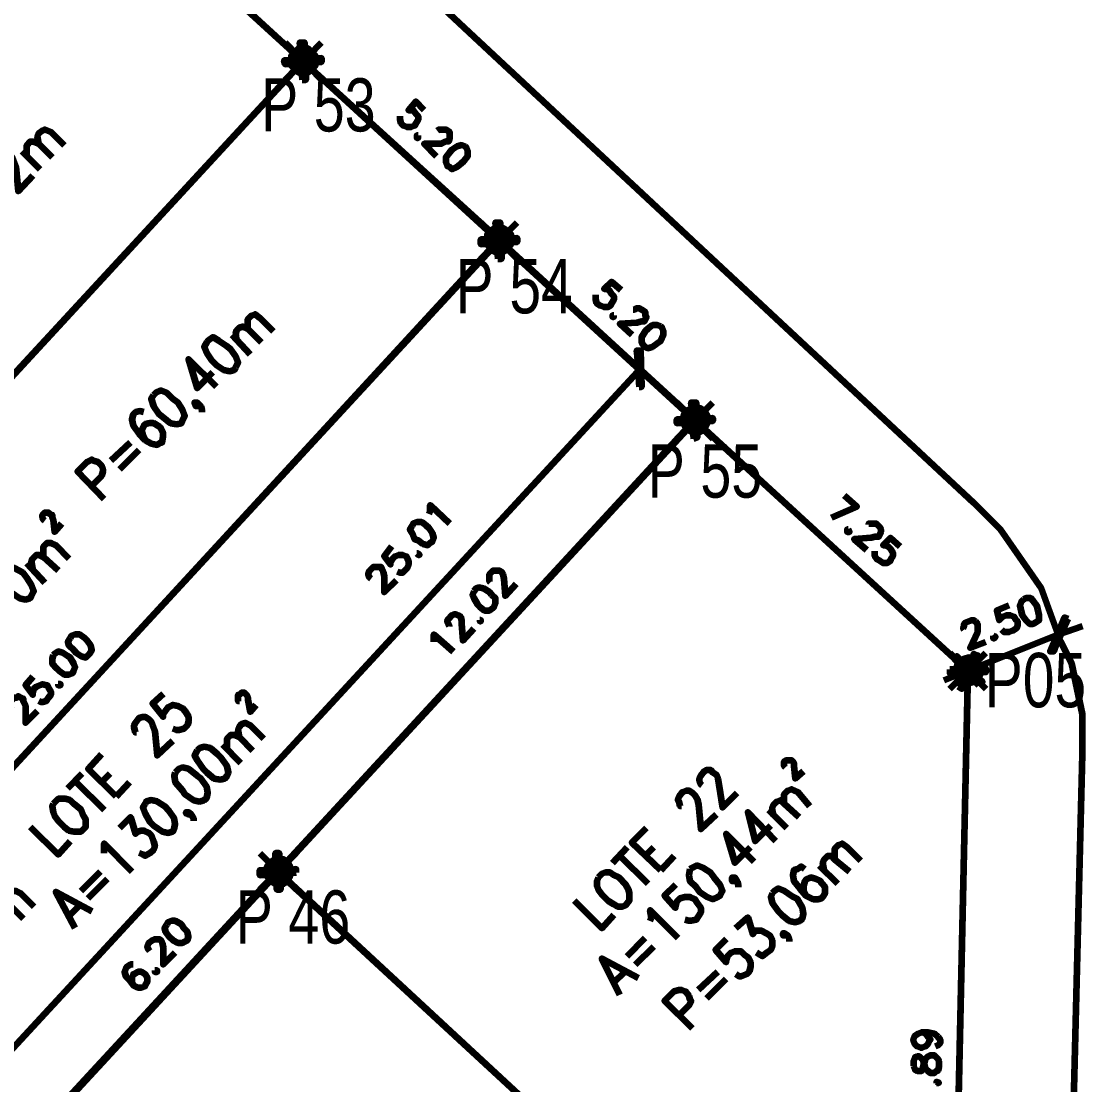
# Model space of a CAD drawing. Header units: inches. Extents: x 1 to 529, y -1 to 335.
# Drawn here: x 287.9 to 346.5, y 150.2 to 208.8 of the extents above; entities that cross this region are included whole.
import ezdxf

# ---------------------------------------------------------------- set-up
doc = ezdxf.new("R2010")
doc.units = ezdxf.units.IN
for name, color, linetype, lineweight in [('H', 7, 'CONTINUOUS', 100), ('P', 250, 'CONTINUOUS', 100), ('Text', 250, 'CONTINUOUS', 100)]:
    doc.layers.add(name, color=color, linetype=linetype, lineweight=lineweight)
doc.styles.get("Standard").update_dxf_attribs({"font": 'txt', "width": 0.75})

msp = doc.modelspace()

# ---------------------------------------------------------------- hatches: boundary and pattern name
at = {"layer": 'H', "linetype": 'CONTINUOUS'}
for points in [[(303.6, 205.6), (303.267, 207.667), (303.4, 205.6), (303.6, 205.6), (303.267, 207.667), (303.533, 207.667)], [(302.467, 206.467), (304.467, 206.8), (302.4, 206.667), (302.467, 206.467), (304.467, 206.8), (304.467, 206.6)], [(304.467, 206.8), (302.467, 206.467), (304.467, 206.6), (304.467, 206.8), (302.467, 206.467), (302.4, 206.667)], [(314.4, 195.733), (314.067, 197.733), (314.2, 195.733), (314.4, 195.733), (314.067, 197.733), (314.333, 197.733)], [(313.267, 196.533), (315.267, 196.867), (313.267, 196.8), (313.267, 196.533), (315.267, 196.867), (315.267, 196.667)], [(315.267, 196.867), (313.267, 196.533), (315.267, 196.667), (315.267, 196.867), (313.267, 196.533), (313.267, 196.8)], [(322.133, 188.667), (321.867, 190.667), (322, 188.667), (322.133, 188.667), (321.867, 190.667), (322.067, 190.667)], [(325.2, 185.867), (324.867, 187.8), (325, 185.8), (325.2, 185.867), (324.867, 187.8), (325.133, 187.8)], [(324.067, 186.667), (326.067, 186.933), (324.067, 186.867), (324.067, 186.667), (326.067, 186.933), (326.067, 186.8)], [(326.067, 186.933), (324.067, 186.667), (326.067, 186.8), (326.067, 186.933), (324.067, 186.667), (324.067, 186.867)], [(345.467, 175.933), (344.867, 174.067), (345.667, 175.867), (345.467, 175.933), (344.867, 174.067), (344.667, 174.067)], [(340.933, 172.4), (339.4, 173.667), (340.733, 172.2), (340.933, 172.4), (339.4, 173.667), (339.533, 173.8)], [(339.8, 172), (340.467, 173.933), (339.6, 172.133), (339.8, 172), (340.467, 173.933), (340.667, 173.867)], [(339.133, 172.867), (341.133, 173.133), (339.133, 173.067), (339.133, 172.867), (341.133, 173.133), (341.133, 172.933)], [(302.2, 160.933), (301.933, 162.933), (302, 160.933), (302.2, 160.933), (301.933, 162.933), (302.133, 162.933)], [(301.933, 162.933), (302.2, 160.933), (302.133, 162.933), (301.933, 162.933), (302.2, 160.933), (302, 160.933)], [(303.067, 162.067), (301.067, 161.733), (303.067, 161.867), (303.067, 162.067), (301.067, 161.733), (301.067, 162)]]:
    msp.add_hatch(color=252, dxfattribs=at).paths.add_polyline_path(points)

# ---------------------------------------------------------------- linework, layer by layer
at = {"layer": 'P', "color": 252, "linetype": 'CONTINUOUS'}
for points in [[(281.667, 41.4), (340.467, 105), (343.667, 109.267), (345.067, 112.267), (346.467, 168.4), (346.467, 170.6), (345.867, 173.4), (345.267, 174.6), (344.2, 177.533), (341.933, 180.8), (340.467, 182.267), (193.6, 319.2)], [(292.533, 216.6), (303.533, 206.533)], [(303.4, 205.6), (303.6, 205.6), (303.267, 207.667), (303.4, 205.6)], [(303.6, 205.6), (303.267, 207.667), (303.533, 207.667), (303.6, 205.6)], [(255.533, 154.733), (303.533, 206.733)], [(302.4, 206.667), (302.467, 206.467), (304.467, 206.8), (302.4, 206.667)], [(304.467, 206.8), (302.467, 206.467), (302.4, 206.667), (304.467, 206.8)], [(302.467, 206.467), (304.467, 206.8), (304.467, 206.6), (302.467, 206.467)], [(304.467, 206.6), (304.467, 206.8), (302.467, 206.467), (304.467, 206.6)], [(303.333, 206.733), (314.4, 196.667)], [(314.2, 195.733), (314.4, 195.733), (314.067, 197.733), (314.2, 195.733)], [(314.4, 195.733), (314.067, 197.733), (314.333, 197.733), (314.4, 195.733)], [(266.333, 144.8), (314.333, 196.867)], [(313.267, 196.8), (313.267, 196.533), (315.267, 196.867), (313.267, 196.8)], [(313.267, 196.533), (315.267, 196.867), (315.267, 196.667), (313.267, 196.533)], [(315.267, 196.667), (315.267, 196.867), (313.267, 196.533), (315.267, 196.667)], [(315.267, 196.867), (313.267, 196.533), (313.267, 196.8), (315.267, 196.867)], [(314.133, 196.867), (325.2, 186.733)], [(322, 188.667), (322.133, 188.667), (321.867, 190.667), (322, 188.667)], [(322.133, 188.667), (321.867, 190.667), (322.067, 190.667), (322.133, 188.667)], [(274.067, 137.733), (322.133, 189.733)], [(325, 185.8), (325.2, 185.867), (324.867, 187.8), (325, 185.8)], [(325.2, 185.867), (324.867, 187.8), (325.133, 187.8), (325.2, 185.867)], [(301.933, 161.8), (325.133, 186.933)], [(324.067, 186.867), (324.067, 186.667), (326.067, 186.933), (324.067, 186.867)], [(324.067, 186.667), (326.067, 186.933), (326.067, 186.8), (324.067, 186.667)], [(326.067, 186.8), (326.067, 186.933), (324.067, 186.667), (326.067, 186.8)], [(326.067, 186.933), (324.067, 186.667), (324.067, 186.867), (326.067, 186.933)], [(324.933, 186.933), (340.267, 172.867)], [(346.467, 175.467), (345.133, 175), (340.133, 173), (338.8, 172.467)], [(345.467, 175.933), (344.867, 174.067), (344.667, 174.067), (345.467, 175.933)], [(345.667, 175.867), (345.467, 175.933), (344.867, 174.067), (345.667, 175.867)], [(340.933, 172.4), (339.4, 173.667), (339.533, 173.8), (340.933, 172.4)], [(340.733, 172.2), (340.933, 172.4), (339.4, 173.667), (340.733, 172.2)], [(339.6, 172.133), (339.8, 172), (340.467, 173.933), (339.6, 172.133)], [(339.8, 172), (340.467, 173.933), (340.667, 173.867), (339.8, 172)], [(339.133, 173.067), (339.133, 172.867), (341.133, 173.133), (339.133, 173.067)], [(339.133, 172.867), (341.133, 173.133), (341.133, 172.933), (339.133, 172.867)], [(340.133, 173.133), (339.133, 127.467)], [(302, 160.933), (302.2, 160.933), (301.933, 162.933), (302, 160.933)], [(302.2, 160.933), (301.933, 162.933), (302.133, 162.933), (302.2, 160.933)], [(302.133, 162.933), (301.933, 162.933), (302.2, 160.933), (302.133, 162.933)], [(301.933, 162.933), (302.2, 160.933), (302, 160.933), (301.933, 162.933)], [(290.067, 149), (302.133, 162.067)], [(303.067, 161.867), (303.067, 162.067), (301.067, 161.733), (303.067, 161.867)], [(303.067, 162.067), (301.067, 161.733), (301.067, 162), (303.067, 162.067)], [(301.933, 162), (339.267, 127.533)]]:
    msp.add_lwpolyline(points, dxfattribs=at)
at = {"layer": 'P', "color": 0, "linetype": 'CONTINUOUS'}
for points in [[(340.133, 173), (338.8, 113.067), (273.467, 42.133), (64.467, 235.6), (112.333, 287.4), (244.8, 164.8), (292.667, 216.533), (340.133, 173)], [(302.467, 205.6), (304.467, 207.667)], [(302.467, 207.667), (304.467, 205.6)], [(304.133, 206.667), (304.133, 206.933), (303.933, 207.133), (303.733, 207.333), (303.467, 207.333), (303.2, 207.333), (303, 207.133), (302.8, 206.933), (302.8, 206.667), (302.8, 206.4), (303, 206.2), (303.2, 206), (303.467, 206), (303.733, 206), (303.933, 206.2), (304.133, 206.4), (304.133, 206.667)], [(255.6, 154.867), (303.467, 206.667)], [(310.133, 203.933), (309.667, 204.4), (309.267, 203.933), (309.267, 203.933), (309.533, 203.933), (309.667, 203.733), (309.8, 203.6), (309.8, 203.4), (309.667, 203.2), (309.6, 203.067), (309.4, 203), (309.2, 203), (309, 203.067), (308.867, 203.2), (308.8, 203.4), (308.8, 203.467), (308.8, 203.6)], [(288.867, 202.067), (288.8, 202.467), (288.867, 202.667), (289.067, 202.8), (289.2, 202.867), (289.533, 202.733), (290.267, 202)], [(309.8, 202.533), (309.733, 202.533), (309.733, 202.4), (309.8, 202.4), (309.8, 202.533)], [(310.867, 202.8), (310.933, 202.867), (311.067, 202.867), (311.2, 202.867), (311.333, 202.867), (311.533, 202.733), (311.533, 202.533), (311.533, 202.467), (311.533, 202.333), (311.467, 202.2), (311.333, 202.2), (311.067, 202.067), (310.133, 202.067), (310.8, 201.4)], [(288.2, 201.4), (288.2, 201.8), (288.2, 202), (288.4, 202.2), (288.533, 202.2), (288.867, 202.067), (289.6, 201.333)], [(312.4, 201.933), (312.2, 202), (311.933, 201.933), (311.667, 201.733), (311.533, 201.6), (311.333, 201.333), (311.333, 201.067), (311.4, 200.867), (311.533, 200.8), (311.667, 200.667), (311.933, 200.8), (312.2, 201), (312.333, 201.133), (312.533, 201.4), (312.533, 201.667), (312.467, 201.867), (312.4, 201.933)], [(286.6, 200.667), (286.533, 200.8), (286.467, 201), (286.467, 201.133), (286.467, 201.333), (286.733, 201.533), (286.933, 201.533), (287, 201.533), (287.267, 201.467), (287.4, 201.333), (287.467, 201.133), (287.6, 200.8), (287.733, 199.467), (288.533, 200.333)], [(287.933, 201.667), (288.933, 200.667)], [(313.267, 195.733), (315.267, 197.733)], [(313.267, 197.733), (315.267, 195.733)], [(314.933, 196.8), (314.933, 197.067), (314.733, 197.267), (314.533, 197.4), (314.267, 197.467), (314, 197.4), (313.8, 197.267), (313.6, 197.067), (313.6, 196.8), (313.6, 196.533), (313.8, 196.267), (314, 196.133), (314.267, 196.067), (314.533, 196.133), (314.733, 196.267), (314.933, 196.533), (314.933, 196.8)], [(266.4, 144.933), (314.267, 196.733)], [(321, 194), (320.467, 194.467), (320.067, 194.067), (320.133, 194.067), (320.333, 194), (320.467, 193.8), (320.6, 193.667), (320.6, 193.467), (320.467, 193.267), (320.4, 193.133), (320.267, 193.067), (320.067, 193.067), (319.867, 193.133), (319.667, 193.267), (319.6, 193.467), (319.6, 193.6), (319.6, 193.733)], [(300.4, 191.867), (300.4, 192.267), (300.4, 192.4), (300.6, 192.6), (300.8, 192.667), (301.067, 192.467), (301.8, 191.733)], [(320.6, 192.6), (320.533, 192.6), (320.533, 192.533), (320.6, 192.533), (320.6, 192.6)], [(321.667, 192.933), (321.733, 192.933), (321.867, 193), (322, 193), (322.133, 192.933), (322.333, 192.8), (322.333, 192.6), (322.4, 192.533), (322.333, 192.4), (322.267, 192.267), (322.133, 192.267), (321.867, 192.2), (320.933, 192.133), (321.6, 191.533)], [(299.8, 191.2), (299.733, 191.6), (299.8, 191.8), (299.933, 191.933), (300.133, 192), (300.4, 191.867), (301.133, 191.133)], [(323.2, 192), (323, 192.067), (322.733, 192.067), (322.467, 191.867), (322.333, 191.733), (322.133, 191.4), (322.133, 191.133), (322.2, 191), (322.333, 190.867), (322.467, 190.8), (322.733, 190.867), (323, 191.067), (323.2, 191.2), (323.333, 191.533), (323.333, 191.733), (323.267, 191.933), (323.2, 192)], [(298.133, 191.133), (298, 190.867), (298.133, 190.533), (298.4, 190.133), (298.667, 189.867), (299.067, 189.6), (299.4, 189.533), (299.667, 189.6), (299.733, 189.733), (299.867, 190), (299.733, 190.333), (299.467, 190.733), (299.2, 190.933), (298.8, 191.2), (298.467, 191.4), (298.2, 191.2), (298.133, 191.133)], [(299.533, 191.533), (300.533, 190.467)], [(298.667, 188.667), (297.133, 190.2), (297.6, 188.6), (298.467, 189.467)], [(295.2, 188.2), (295.067, 188), (295.2, 187.6), (295.467, 187.2), (295.733, 187), (296.133, 186.667), (296.467, 186.6), (296.733, 186.667), (296.8, 186.8), (296.933, 187.067), (296.8, 187.4), (296.533, 187.8), (296.267, 188), (295.933, 188.333), (295.6, 188.467), (295.333, 188.333), (295.2, 188.2)], [(297.6, 187.8), (297.6, 187.6), (297.533, 187.6), (297.467, 187.8), (297.6, 187.8), (297.8, 187.6), (297.867, 187.4), (297.867, 187.267)], [(324.067, 185.8), (326.067, 187.8)], [(324.067, 187.8), (326.067, 185.8)], [(294.667, 187.267), (294.467, 187.333), (294.2, 187.267), (294.067, 187.133), (294, 186.867), (294.067, 186.533), (294.4, 186.067), (294.733, 185.733), (295.067, 185.533), (295.4, 185.467), (295.6, 185.6), (295.667, 185.6), (295.733, 185.933), (295.733, 186.133), (295.6, 186.4), (295.533, 186.467), (295.2, 186.667), (295, 186.667), (294.733, 186.6), (294.667, 186.533), (294.533, 186.267), (294.6, 186), (294.733, 185.733)], [(325.8, 186.867), (325.733, 187.133), (325.6, 187.333), (325.4, 187.467), (325.133, 187.533), (324.867, 187.467), (324.6, 187.333), (324.467, 187.133), (324.4, 186.867), (324.467, 186.6), (324.6, 186.333), (324.867, 186.2), (325.133, 186.133), (325.4, 186.2), (325.6, 186.333), (325.733, 186.6), (325.8, 186.867)], [(277.2, 135), (325.067, 186.8)], [(292.867, 184.6), (293.933, 185.6)], [(293.333, 184.133), (294.4, 185.2)], [(292.467, 182.467), (291, 184), (291.533, 184.533), (291.8, 184.667), (291.867, 184.6), (292.133, 184.533), (292.333, 184.333), (292.4, 184.133), (292.4, 184), (292.333, 183.733), (291.8, 183.2)], [(332.6, 181.467), (334, 182.067), (333.333, 182.667)], [(310.4, 181.667), (310.467, 181.8), (310.467, 182.133), (311.533, 181.133)], [(289.2, 181.267), (289.133, 181.333), (289.067, 181.467), (289.067, 181.467), (289.067, 181.6), (289.2, 181.733), (289.333, 181.733), (289.4, 181.733), (289.467, 181.667), (289.6, 181.6), (289.6, 181.467), (289.667, 181.333), (289.733, 180.667), (290.133, 181.133)], [(309.467, 181), (309.333, 180.8), (309.467, 180.6), (309.6, 180.267), (309.8, 180.2), (310.067, 180), (310.333, 179.933), (310.467, 180.067), (310.6, 180.133), (310.667, 180.333), (310.6, 180.6), (310.4, 180.867), (310.267, 181), (310, 181.2), (309.733, 181.2), (309.533, 181.133), (309.467, 181)], [(333.533, 180.8), (333.467, 180.8), (333.467, 180.667), (333.6, 180.667), (333.533, 180.8)], [(334.667, 181.067), (334.667, 181.133), (334.8, 181.133), (334.933, 181.133), (335.067, 181.133), (335.267, 180.933), (335.333, 180.8), (335.333, 180.667), (335.267, 180.533), (335.2, 180.4), (335, 180.4), (334.8, 180.333), (333.867, 180.267), (334.533, 179.667)], [(336.4, 179.867), (335.867, 180.333), (335.467, 179.933), (335.533, 179.933), (335.733, 179.867), (335.867, 179.733), (336, 179.533), (336, 179.333), (335.867, 179.133), (335.867, 179.067), (335.667, 178.933), (335.467, 178.933), (335.267, 179.067), (335.133, 179.133), (335, 179.333), (335, 179.4), (335, 179.6)], [(289.133, 179.267), (289.133, 179.667), (289.133, 179.867), (289.333, 180.067), (289.533, 180.067), (289.8, 179.933), (290.533, 179.2)], [(308.333, 179.867), (307.933, 179.333), (308.267, 178.867), (308.267, 179), (308.4, 179.2), (308.533, 179.333), (308.733, 179.4), (308.933, 179.4), (309.133, 179.333), (309.2, 179.2), (309.267, 179.067), (309.267, 178.867), (309.2, 178.667), (309.067, 178.533), (308.933, 178.4), (308.8, 178.4), (308.667, 178.467)], [(288.2, 178.933), (289.2, 177.867)], [(288.533, 178.6), (288.467, 179.067), (288.533, 179.2), (288.733, 179.4), (288.867, 179.4), (289.133, 179.267), (289.933, 178.533)], [(309.733, 179.467), (309.8, 179.4), (309.867, 179.4), (309.8, 179.467), (309.733, 179.467)], [(286.8, 178.533), (286.733, 178.333), (286.8, 178), (287.2, 177.533), (287.333, 177.333), (287.8, 177), (288.133, 176.933), (288.4, 177), (288.467, 177.133), (288.6, 177.4), (288.467, 177.733), (288.2, 178.133), (288, 178.4), (287.533, 178.667), (287.2, 178.733), (287, 178.667), (286.8, 178.533)], [(307.2, 178.067), (307.133, 178.133), (307.067, 178.267), (307.067, 178.4), (307.133, 178.533), (307.333, 178.733), (307.467, 178.733), (307.6, 178.733), (307.733, 178.733), (307.8, 178.6), (307.867, 178.467), (307.933, 178.2), (307.933, 177.333), (308.6, 178)], [(313.8, 177.867), (313.733, 177.933), (313.733, 178.067), (313.733, 178.2), (313.733, 178.333), (313.933, 178.533), (314.067, 178.533), (314.133, 178.533), (314.267, 178.533), (314.4, 178.467), (314.467, 178.333), (314.533, 178.067), (314.6, 177.133), (315.2, 177.8)], [(312.867, 177.4), (312.8, 177.2), (312.867, 177), (313.067, 176.667), (313.2, 176.533), (313.467, 176.333), (313.733, 176.333), (313.933, 176.467), (314, 176.533), (314.067, 176.733), (314.067, 177), (313.867, 177.2), (313.733, 177.333), (313.4, 177.533), (313.133, 177.6), (313, 177.533), (312.867, 177.4)], [(342.4, 176.6), (341.733, 176.333), (341.867, 175.8), (341.933, 175.867), (342.067, 176), (342.267, 176.067), (342.467, 176.067), (342.667, 176), (342.8, 175.8), (342.867, 175.733), (342.867, 175.467), (342.8, 175.333), (342.6, 175.2), (342.4, 175.133), (342.2, 175.133), (342.133, 175.133), (342, 175.267)], [(343.2, 176.933), (343.067, 176.8), (343, 176.6), (343.067, 176.267), (343.133, 176.067), (343.333, 175.8), (343.533, 175.6), (343.733, 175.6), (343.867, 175.667), (344.067, 175.8), (344.067, 176.067), (344, 176.4), (343.933, 176.6), (343.733, 176.867), (343.6, 177), (343.333, 177), (343.2, 176.933)], [(311.533, 175.467), (311.533, 175.467), (311.467, 175.6), (311.4, 175.733), (311.467, 175.867), (311.667, 176.067), (311.8, 176.133), (311.867, 176.133), (312, 176.067), (312.133, 176), (312.2, 175.8), (312.2, 175.6), (312.267, 174.667), (312.867, 175.333)], [(313.2, 175.8), (313.2, 175.733), (313.267, 175.733), (313.267, 175.8), (313.2, 175.8)], [(339.933, 175.267), (339.867, 175.333), (339.933, 175.467), (339.933, 175.6), (340, 175.667), (340.333, 175.8), (340.467, 175.8), (340.533, 175.733), (340.667, 175.6), (340.667, 175.467), (340.667, 175.333), (340.667, 175.133), (340.267, 174.267), (341.133, 174.6)], [(290.6, 174.8), (290.467, 174.6), (290.533, 174.4), (290.8, 174.133), (290.933, 174), (291.2, 173.8), (291.467, 173.733), (291.6, 173.867), (291.667, 173.933), (291.8, 174.133), (291.733, 174.4), (291.533, 174.667), (291.4, 174.8), (291.133, 175), (290.867, 175), (290.667, 174.933), (290.6, 174.8)], [(310.667, 174.6), (310.667, 174.733), (310.667, 175), (311.733, 174.067)], [(341.533, 174.933), (341.533, 174.8), (341.6, 174.8), (341.667, 174.867), (341.533, 174.933)], [(289.667, 173.867), (289.6, 173.667), (289.6, 173.4), (289.867, 173.133), (290, 173), (290.267, 172.8), (290.533, 172.8), (290.733, 172.867), (290.8, 173), (290.867, 173.2), (290.8, 173.4), (290.6, 173.733), (290.467, 173.8), (290.2, 174), (289.933, 174.067), (289.733, 173.933), (289.667, 173.867)], [(339.133, 172), (341.133, 174)], [(339.133, 174), (341.133, 172)], [(340.867, 173), (340.8, 173.267), (340.667, 173.533), (340.467, 173.667), (340.2, 173.733), (339.933, 173.667), (339.667, 173.533), (339.533, 173.267), (339.467, 173), (339.533, 172.733), (339.667, 172.533), (339.933, 172.4), (340.2, 172.333), (340.467, 172.4), (340.667, 172.533), (340.8, 172.733), (340.867, 173)], [(288.533, 172.667), (288.133, 172.2), (288.533, 171.667), (288.533, 171.8), (288.6, 172), (288.733, 172.133), (288.933, 172.2), (289.067, 172.267), (289.333, 172.2), (289.4, 172.067), (289.533, 171.867), (289.533, 171.667), (289.4, 171.533), (289.267, 171.333), (289.067, 171.267), (289, 171.267), (288.867, 171.333)], [(289.933, 172.267), (289.933, 172.2), (290.067, 172.2), (290.067, 172.267), (289.933, 172.267)], [(287.4, 170.867), (287.333, 170.933), (287.333, 171.067), (287.333, 171.2), (287.333, 171.333), (287.533, 171.533), (287.667, 171.533), (287.733, 171.6), (287.867, 171.533), (288, 171.467), (288, 171.333), (288.133, 171.067), (288.133, 170.133), (288.8, 170.8)], [(295.733, 171.733), (295.133, 171.2), (295.733, 170.467), (295.733, 170.6), (295.867, 170.8), (296, 171), (296.267, 171.133), (296.533, 171.067), (296.8, 170.933), (296.933, 170.8), (297.133, 170.467), (297.133, 170.2), (297.067, 170), (296.867, 169.8), (296.6, 169.733), (296.467, 169.733), (296.267, 169.8)], [(299.933, 171.333), (299.867, 171.333), (299.867, 171.533), (299.867, 171.533), (299.867, 171.667), (300, 171.733), (300.067, 171.8), (300.2, 171.8), (300.267, 171.733), (300.333, 171.667), (300.4, 171.533), (300.4, 171.4), (300.533, 170.733), (300.867, 171.133)], [(294.267, 169.6), (294.2, 169.6), (294.133, 169.867), (294.133, 170), (294.2, 170.133), (294.4, 170.4), (294.6, 170.467), (294.733, 170.467), (294.933, 170.333), (295.067, 170.2), (295.133, 170), (295.267, 169.667), (295.4, 168.333), (296.267, 169.133)], [(299.933, 169.333), (299.867, 169.733), (299.933, 169.933), (300.067, 170.067), (300.267, 170.133), (300.533, 170), (301.267, 169.267)], [(299.267, 168.667), (299.267, 169.067), (299.267, 169.267), (299.467, 169.467), (299.667, 169.467), (299.933, 169.333), (300.667, 168.6)], [(293.133, 166.067), (291.6, 167.6), (292.333, 168.4)], [(297.6, 168.6), (297.467, 168.333), (297.6, 168.067), (297.933, 167.6), (298.133, 167.4), (298.533, 167.067), (298.867, 167), (299.133, 167.067), (299.267, 167.2), (299.333, 167.4), (299.267, 167.733), (298.933, 168.2), (298.733, 168.4), (298.333, 168.733), (298, 168.8), (297.733, 168.733), (297.6, 168.6)], [(299, 168.933), (300, 167.933)], [(330.067, 167.667), (330, 167.733), (330, 167.8), (330, 167.933), (330, 168), (330.133, 168.067), (330.2, 168.067), (330.267, 168.067), (330.4, 168.067), (330.467, 168), (330.533, 167.933), (330.533, 167.733), (330.6, 167.067), (331.067, 167.467)], [(290.467, 166.533), (291.267, 167.333)], [(292.333, 166.867), (292.8, 167.333)], [(296.4, 167.4), (296.333, 167.2), (296.4, 166.867), (296.8, 166.4), (296.933, 166.2), (297.4, 165.867), (297.733, 165.8), (298, 165.867), (298.133, 166), (298.2, 166.267), (298.133, 166.6), (297.8, 167.067), (297.6, 167.2), (297.133, 167.6), (296.8, 167.667), (296.6, 167.6), (296.4, 167.4)], [(325.467, 166.667), (325.4, 166.733), (325.333, 166.933), (325.333, 167.067), (325.4, 167.2), (325.6, 167.467), (325.733, 167.533), (325.933, 167.533), (326.067, 167.4), (326.267, 167.267), (326.333, 167.067), (326.4, 166.733), (326.6, 165.467), (327.4, 166.267)], [(290.933, 166.867), (292.467, 165.333)], [(293.133, 166.067), (293.867, 166.867)], [(324.333, 165.533), (324.267, 165.533), (324.2, 165.8), (324.133, 165.867), (324.2, 166.067), (324.4, 166.333), (324.6, 166.4), (324.733, 166.4), (324.933, 166.267), (325.067, 166.133), (325.2, 165.933), (325.267, 165.6), (325.4, 164.267), (326.267, 165.067)], [(330, 165.667), (330, 166), (330, 166.2), (330.2, 166.4), (330.4, 166.467), (330.733, 166.333), (331.4, 165.533)], [(289.667, 165.667), (289.6, 165.533), (289.667, 165.2), (289.733, 165), (289.933, 164.733), (290.267, 164.4), (290.533, 164.2), (290.8, 164.133), (291, 164.133), (291.2, 164.133), (291.467, 164.4), (291.467, 164.6), (291.467, 164.8), (291.333, 165), (291.2, 165.333), (290.8, 165.667), (290.6, 165.867), (290.333, 165.933), (290.067, 165.933), (289.933, 165.933), (289.667, 165.667)], [(294.733, 165.667), (294.6, 165.467), (294.733, 165.133), (295, 164.667), (295.2, 164.467), (295.667, 164.133), (296, 164.067), (296.267, 164.133), (296.333, 164.267), (296.4, 164.533), (296.333, 164.867), (296.067, 165.267), (295.8, 165.533), (295.4, 165.8), (295.067, 165.867), (294.8, 165.8), (294.733, 165.667)], [(329.4, 165), (329.333, 165.4), (329.4, 165.6), (329.6, 165.8), (329.8, 165.867), (330, 165.667), (330.8, 164.933)], [(293.333, 164.333), (293.933, 164.933), (294.2, 164), (294.333, 164.133), (294.533, 164.2), (294.667, 164.2), (294.933, 164.067), (295.067, 163.933), (295.2, 163.6), (295.267, 163.333), (295.2, 163.133), (295, 162.933), (294.733, 162.8), (294.6, 162.867), (294.4, 162.933)], [(297.133, 165.2), (297.133, 165.067), (297, 165.133), (297, 165.2), (297.133, 165.2), (297.267, 165.067), (297.4, 164.867), (297.4, 164.733)], [(329.533, 163.6), (328, 165.2), (328.4, 163.6), (329.267, 164.467)], [(329.133, 165.333), (330.133, 164.333)], [(288.4, 164.4), (289.933, 162.867), (290.6, 163.6)], [(323.2, 162), (321.6, 163.533), (322.4, 164.333)], [(328.333, 162.467), (326.8, 164), (327.267, 162.4), (328.133, 163.267)], [(292.467, 162.933), (292.467, 163.133), (292.467, 163.467), (294, 161.933)], [(320.533, 162.4), (321.333, 163.267)], [(322.333, 162.8), (322.8, 163.267)], [(332.8, 162.6), (332.8, 163), (332.8, 163.2), (333, 163.4), (333.2, 163.467), (333.467, 163.267), (334.2, 162.533)], [(301.067, 160.933), (303.067, 162.933)], [(301.067, 162.933), (303.067, 160.933)], [(302.8, 161.933), (302.733, 162.2), (302.6, 162.4), (302.4, 162.6), (302.133, 162.6), (301.867, 162.6), (301.6, 162.4), (301.467, 162.2), (301.4, 161.933), (301.467, 161.667), (301.6, 161.467), (301.867, 161.267), (302.133, 161.2), (302.4, 161.267), (302.6, 161.467), (302.733, 161.667), (302.8, 161.933)], [(320.933, 162.8), (322.467, 161.267)], [(323.2, 162), (323.933, 162.8)], [(332.2, 162), (332.133, 162.4), (332.2, 162.6), (332.4, 162.8), (332.6, 162.8), (332.8, 162.6), (333.6, 161.933)], [(291.2, 160.867), (292.267, 161.933)], [(339.133, 127.6), (302.067, 161.933)], [(324.8, 162.067), (324.733, 161.733), (324.8, 161.4), (325.133, 161.067), (325.333, 160.8), (325.733, 160.533), (326.067, 160.4), (326.333, 160.533), (326.467, 160.6), (326.6, 160.867), (326.467, 161.2), (326.133, 161.6), (325.933, 161.867), (325.533, 162.133), (325.2, 162.267), (324.933, 162.133), (324.8, 162.067)], [(331.133, 162.067), (330.933, 162.2), (330.733, 162.067), (330.533, 162), (330.467, 161.733), (330.533, 161.4), (330.867, 161), (331.2, 160.6), (331.6, 160.4), (331.867, 160.4), (332.067, 160.467), (332.133, 160.533), (332.267, 160.733), (332.267, 161.067), (332.067, 161.267), (332, 161.4), (331.733, 161.533), (331.467, 161.6), (331.2, 161.467), (331.133, 161.4), (331.067, 161.133), (331.067, 160.867), (331.2, 160.6)], [(331.933, 162.267), (332.933, 161.267)], [(291.6, 160.467), (292.667, 161.533)], [(319.733, 161.6), (319.667, 161.4), (319.667, 161.133), (319.733, 160.933), (319.933, 160.667), (320.267, 160.333), (320.6, 160.133), (320.8, 160), (321.067, 160), (321.267, 160.067), (321.467, 160.333), (321.467, 160.533), (321.467, 160.733), (321.4, 160.933), (321.267, 161.2), (320.867, 161.6), (320.6, 161.733), (320.4, 161.867), (320.133, 161.867), (319.933, 161.8), (319.733, 161.6)], [(327.267, 161.6), (327.267, 161.4), (327.133, 161.4), (327.133, 161.6), (327.267, 161.6), (327.4, 161.4), (327.467, 161.2), (327.467, 161.067)], [(287.267, 160.067), (287.2, 160.467), (287.267, 160.667), (287.4, 160.867), (287.6, 160.867), (287.867, 160.733), (288.6, 160)], [(290.867, 158.8), (289.8, 160.8), (291.8, 159.733)], [(324, 161.2), (323.4, 160.6), (324, 159.933), (324, 160), (324.067, 160.267), (324.267, 160.467), (324.533, 160.533), (324.8, 160.533), (325.067, 160.4), (325.2, 160.2), (325.4, 159.933), (325.4, 159.667), (325.267, 159.467), (325.133, 159.267), (324.867, 159.2), (324.733, 159.2), (324.533, 159.267)], [(329.333, 160.733), (329.267, 160.533), (329.333, 160.2), (329.667, 159.733), (329.867, 159.533), (330.267, 159.2), (330.6, 159.133), (330.867, 159.2), (331, 159.333), (331.067, 159.6), (331, 159.933), (330.733, 160.4), (330.467, 160.533), (330, 160.867), (329.667, 161), (329.467, 160.867), (329.333, 160.733)], [(286.6, 159.4), (286.533, 159.867), (286.6, 160), (286.8, 160.2), (287, 160.2), (287.267, 160.067), (288, 159.333)], [(318.4, 160.333), (319.933, 158.8), (320.6, 159.533)], [(290.533, 159.467), (291.133, 160.067)], [(322.6, 159.2), (322.667, 159.4), (322.6, 159.8), (324.133, 158.267)], [(295.933, 159), (295.8, 158.8), (295.867, 158.6), (296.067, 158.333), (296.267, 158.133), (296.533, 158), (296.8, 158), (296.933, 158.067), (297.067, 158.133), (297.133, 158.333), (297.067, 158.6), (296.867, 158.8), (296.733, 159), (296.4, 159.2), (296.2, 159.2), (296, 159.133), (295.933, 159)], [(327.333, 158.8), (328, 159.4), (328.267, 158.467), (328.4, 158.667), (328.6, 158.667), (328.733, 158.667), (329, 158.533), (329.2, 158.4), (329.333, 158.133), (329.333, 157.8), (329.267, 157.6), (329.067, 157.467), (328.8, 157.267), (328.667, 157.333), (328.467, 157.467)], [(330, 158.533), (330.067, 158.4), (329.933, 158.4), (329.933, 158.533), (330, 158.533), (330.2, 158.4), (330.267, 158.2), (330.267, 158.067)], [(295, 157.533), (294.933, 157.6), (294.867, 157.733), (294.867, 157.8), (294.933, 158), (295.133, 158.133), (295.267, 158.2), (295.4, 158.2), (295.533, 158.2), (295.6, 158.133), (295.667, 158), (295.733, 157.733), (295.733, 156.8), (296.4, 157.467)], [(321.333, 157.267), (322.333, 158.267)], [(326.8, 158.2), (326.2, 157.6), (326.8, 156.933), (326.8, 157), (326.867, 157.267), (327.067, 157.467), (327.267, 157.533), (327.6, 157.533), (327.8, 157.333), (328, 157.2), (328.133, 156.933), (328.133, 156.667), (328.067, 156.4), (327.933, 156.267), (327.6, 156.133), (327.533, 156.133), (327.333, 156.267)], [(321.8, 156.8), (322.8, 157.8)], [(294.067, 156.8), (293.933, 156.8), (293.733, 156.667), (293.667, 156.6), (293.6, 156.4), (293.667, 156.133), (293.867, 155.933), (294.067, 155.667), (294.333, 155.533), (294.533, 155.533), (294.733, 155.6), (294.733, 155.667), (294.867, 155.867), (294.867, 156.067), (294.733, 156.267), (294.733, 156.267), (294.533, 156.4), (294.333, 156.4), (294.133, 156.267), (294.067, 156.267), (294, 156.067), (294, 155.867), (294.067, 155.667)], [(320.933, 155.133), (319.933, 157.133), (321.933, 156.067)], [(295.267, 156.467), (295.267, 156.4), (295.4, 156.4), (295.4, 156.467), (295.267, 156.467)], [(320.6, 155.8), (321.2, 156.4)], [(325.267, 155.4), (326.333, 156.4)], [(325.733, 154.933), (326.8, 156)], [(324.933, 153.267), (323.4, 154.8), (323.933, 155.333), (324.2, 155.4), (324.333, 155.4), (324.533, 155.333), (324.733, 155.067), (324.8, 154.867), (324.867, 154.8), (324.733, 154.533), (324.2, 154)], [(337.6, 153.067), (337.8, 153), (337.933, 152.8), (338.067, 152.667), (338, 152.6), (337.933, 152.4), (337.8, 152.267), (337.6, 152.2), (337.533, 152.2), (337.333, 152.267), (337.2, 152.4), (337.133, 152.6), (337.133, 152.667), (337.2, 152.867), (337.4, 153), (337.6, 153.067), (337.933, 153.067), (338.267, 153), (338.467, 152.8), (338.6, 152.667), (338.6, 152.467), (338.467, 152.333), (338.333, 152.267)], [(337.133, 151.2), (337.2, 151), (337.333, 150.933), (337.467, 150.933), (337.6, 150.933), (337.667, 151.133), (337.733, 151.4), (337.8, 151.6), (337.933, 151.733), (338.067, 151.8), (338.267, 151.8), (338.4, 151.667), (338.467, 151.6), (338.533, 151.467), (338.533, 151.133), (338.467, 150.933), (338.4, 150.933), (338.267, 150.8), (338.067, 150.8), (337.933, 150.933), (337.8, 151.067), (337.733, 151.267), (337.667, 151.533), (337.6, 151.6), (337.467, 151.733), (337.333, 151.733), (337.2, 151.667), (337.133, 151.467), (337.133, 151.2)], [(338.4, 150.267), (338.4, 150.267), (338.533, 150.267), (338.4, 150.333), (338.4, 150.267)]]:
    msp.add_lwpolyline(points, dxfattribs=at)

# ---------------------------------------------------------------- texts
at = {"layer": 'Text', "color": 0, "linetype": 'CONTINUOUS', "attachment_point": 4}
for s, insert, char_height, width in [('{\\fHelvetica|b0|i0|c1|p15;P 53}', (301.133, 204.2), 2.93333, 12.6), ('{\\fHelvetica|b0|i0|c1|p15;P 54}', (311.867, 194.2), 3, 12.6), ('{\\fHelvetica|b0|i0|c1|p15;P 55}', (322.467, 184), 2.93333, 12.6), ('{\\fHelvetica|b0|i0|c1|p15;P05}', (341.067, 172.467), 3, 9.46667), ('{\\fHelvetica|b0|i0|c1|p15;P 46}', (299.733, 159.4), 2.93333, 12.6)]:
    msp.add_mtext(s, dxfattribs=dict(at, insert=insert, char_height=char_height, width=width))

doc.saveas('drawing.dxf')
